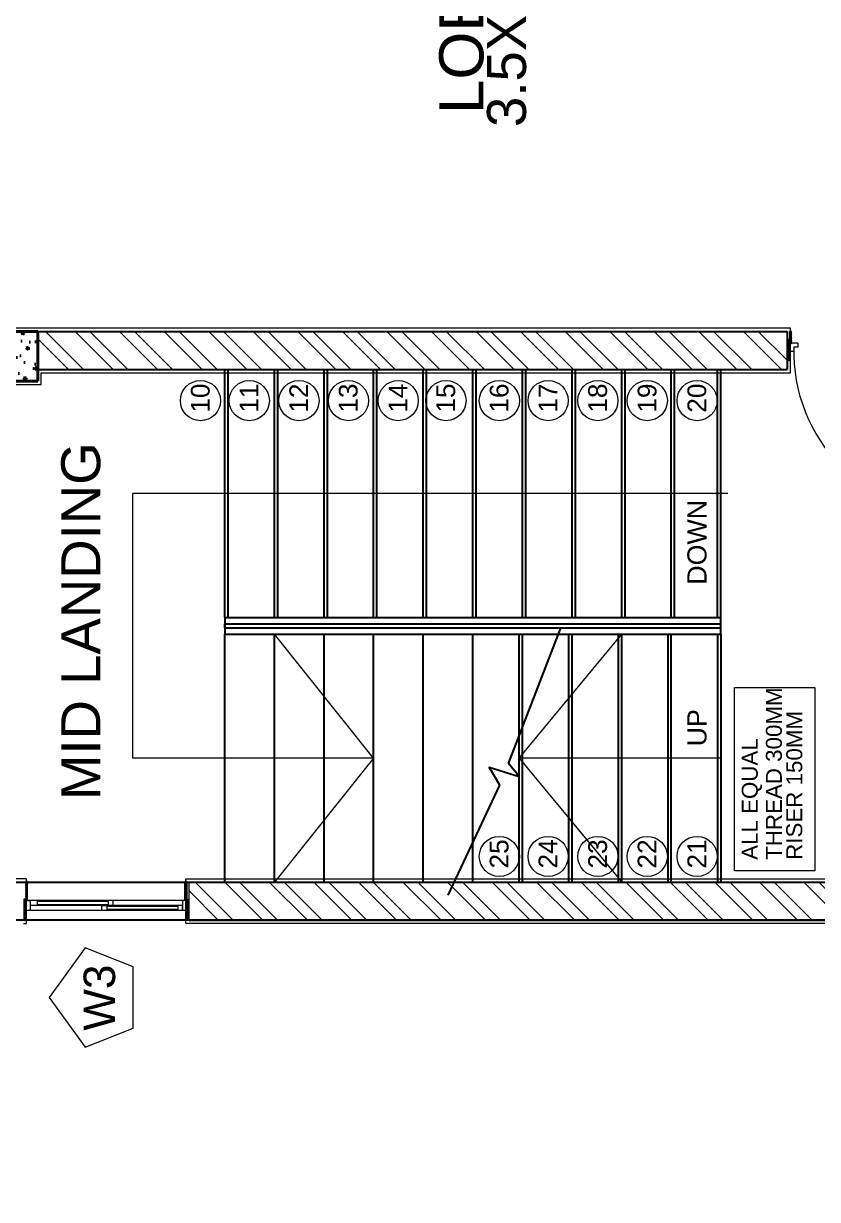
# Model space of a CAD drawing. Header units: millimetres. Extents: x 90 to 321, y 179 to 304.
# Drawn here: x 118.9 to 123.7, y 215.95 to 223.06 of the extents above; entities that cross this region are included whole.
import ezdxf

# ---------------------------------------------------------------- set-up
doc = ezdxf.new("R2010")
doc.units = ezdxf.units.MM
doc.linetypes.add('DASHED2', pattern=[9.525, 6.35, -3.175])
doc.linetypes.add('HIDDEN2', pattern=[4.7625, 3.175, -1.5875])
for name, color, linetype, lineweight in [('COLUMN', 7, 'Continuous', 40), ('DOOR', 7, 'Continuous', 20), ('HATCH', 250, 'Continuous', 13), ('LEVEL', 251, 'Continuous', 13), ('NAMES', 252, 'Continuous', 15), ('PLASTER', 252, 'Continuous', 15)]:
    doc.layers.add(name, color=color, linetype=linetype, lineweight=lineweight)
doc.styles.get("Standard").update_dxf_attribs({"font": 'arial.ttf'})
pattern_1 = [(135, (194.2038, -317.71355), (-0.13470384, -0.13470384), []), (135, (194.2038, -317.62375), (-0.13470384, -0.13470384), [])]

msp = doc.modelspace()

# ---------------------------------------------------------------- hatches: boundary and pattern name
h = msp.add_hatch()
h.set_pattern_fill('ANSI31', color=256, scale=0.002)
h.set_pattern_definition([(45, (-74.0292927, 144.786977), (-0.00449012806, 0.00449012806), [])])
h.paths.add_polyline_path([(123.53438, 221.02764, -1), (123.52238, 221.02764), (123.52238, 221.14816), (123.53438, 221.14816)])
h.paths.add_polyline_path([(123.54638, 221.12638), (123.53438, 221.12638), (123.53438, 221.19754), (123.54638, 221.19754)])
h.paths.add_polyline_path([(124.60282, 221.12638), (124.59082, 221.12638), (124.59082, 221.19754), (124.60282, 221.19754)])
h.paths.add_polyline_path([(124.61482, 221.02764, -1), (124.60282, 221.02764), (124.60282, 221.14816), (124.61482, 221.14816)])
at = {"layer": 'COLUMN'}
h = msp.add_hatch(dxfattribs=at)
h.set_pattern_fill('AR-CONC', color=256, scale=0.001, angle=90)
h.set_pattern_definition([(140, (137.233, 148.8214), (0.0159391, 0.18218467), [0.01905, -0.20955]), (85, (137.233, 148.8214), (-0.19105685, -0.0352434), [0.01524, -0.1676406]), (190.45144, (137.23433, 148.83658), (-0.17511775, 0.14694125), [0.01619, -0.17809024]), (136.1842, (137.1822, 148.8214), (0.0420423, 0.27107904), [0.028575, -0.314325]), (186.63556, (137.1857, 148.84399), (-0.2474261, 0.2374041), [0.024285, -0.2671356]), (81.18415, (137.1822, 148.8214), (-0.2474261, 0.2374041), [0.02286, -0.2514597]), (111, (137.1949, 148.8468), (0.1022652, 0.1516144), [0.01905, -0.20955]), (56, (137.1949, 148.8468), (-0.18418797, 0.06180203), [0.01524, -0.16764]), (161.45145, (137.20342, 148.85943), (-0.08192277, 0.2134164), [0.01619, -0.17808994]), (127.5, (137.233, 148.821397), (-0.08455504, 0.003088603), [0, -0.165608, 0, -0.17018, 0, -0.168275]), (97.5, (137.233, 148.8214), (-0.10018057, 0.06681966), [0, -0.097028, 0, -0.161798, 0, -0.064135]), (57.5, (137.233, 148.764755), (0.005728744, 0.135590595), [0, -0.0635, 0, -0.19812, 0, -0.26289]), (47.5, (137.233, 148.73935), (-0.0254265, 0.14812918), [0, -0.08255, 0, -0.131572, 0, -0.18669])])
h.paths.add_polyline_path([(118.3886, 221.19754), (118.3886, 220.89754), (118.9886, 220.89754), (118.9886, 221.19754)])
at = {"layer": 'DOOR'}
h = msp.add_hatch(dxfattribs=at)
h.set_pattern_fill('ANSI31', color=256, scale=0.001, angle=180)
h.set_pattern_definition([(225, (274.9791948, 295.9192323), (0.00224506403, -0.00224506403), [])])
h.paths.add_polyline_path([(119.88821, 217.64461, 1), (119.90021, 217.64461), (119.90021, 217.76512), (119.88821, 217.76512)])
h.paths.add_polyline_path([(119.88821, 217.86731, 1), (119.87621, 217.86731), (119.87621, 217.75596), (119.88821, 217.75596)])
h.paths.add_polyline_path([(118.90235, 217.64461, 1), (118.91435, 217.64461), (118.91435, 217.76512), (118.90235, 217.76512)])
h.paths.add_polyline_path([(118.92635, 217.86731, 1), (118.91435, 217.86731), (118.91435, 217.75596), (118.92635, 217.75596)])
at = {"layer": 'HATCH'}
h = msp.add_hatch(dxfattribs=at)
h.set_pattern_fill('ANSI32', color=256, scale=0.02, angle=90)
h.set_pattern_definition(pattern_1)
h.paths.add_polyline_path([(119.90235, 217.86754), (119.90235, 217.63754), (124.2486, 217.63754), (124.2486, 217.86754)])
h.paths.add_polyline_path([(124.6186, 217.63754), (124.6186, 210.71215), (124.8486, 210.71215), (124.8486, 212.84215), (125.1486, 212.84215), (125.1486, 213.07215), (124.8486, 213.07215), (124.84857, 214.41215), (125.1486, 214.41211), (125.1486, 214.64211), (124.8486, 214.64215), (124.8486, 216.84215), (125.20942, 216.84215), (126.0486, 216.84197), (126.0486, 216.77239), (126.1686, 216.77239), (126.1686, 216.96197), (124.8486, 216.96215), (124.8486, 217.63754)])
h.paths.add_polyline_path([(126.0486, 215.97239), (126.0486, 214.64197), (125.7486, 214.64202), (125.7486, 214.41202), (125.9386, 214.41199), (125.9386, 213.07215), (125.7486, 213.07215), (125.7486, 212.84215), (126.0486, 212.84215), (126.04883, 212.77184), (126.1686, 212.77184), (126.1686, 215.97239), (126.05583, 215.97239)], flags=17)
h.paths.add_polyline_path([(127.2886, 213.76215), (127.2886, 215.78203), (127.1686, 215.78203), (127.1686, 213.64215), (129.1686, 213.64215), (129.1686, 212.92715), (129.3986, 212.92715), (129.3986, 213.53215), (129.7986, 213.53215), (129.7986, 213.76215)])
h.paths.add_polyline_path([(130.1686, 214.56794), (130.1686, 213.79372), (130.3986, 213.79372), (130.3986, 214.56794)])
h.paths.add_polyline_path([(130.1686, 216.84215), (130.1686, 216.06794), (130.3986, 216.06794), (130.3986, 216.84215)])
h.paths.add_polyline_path([(127.2886, 216.96215), (127.2886, 217.36215), (127.2886, 217.45927), (127.1686, 217.45927), (127.1686, 216.84215), (127.1686, 216.78203), (127.2886, 216.78203), (127.2886, 216.81203), (127.2886, 216.84215), (127.33265, 216.84215), (129.7986, 216.84215), (129.7986, 216.96215)])
h.paths.add_polyline_path([(130.1686, 217.68108), (130.1686, 217.14215), (130.3986, 217.14215), (130.3986, 217.68108)])
h.paths.add_polyline_path([(130.1686, 219.45215), (129.3986, 219.45215), (129.3986, 219.97471), (129.1686, 219.97471), (129.1686, 219.34215), (127.1686, 219.34215), (127.1686, 218.45927), (127.2886, 218.45927), (127.2886, 219.22215), (129.1686, 219.22215), (130.1686, 219.22215), (130.1686, 218.68322), (130.3986, 218.68322), (130.3986, 219.34215), (130.3986, 219.45215)])
h.paths.add_polyline_path([(129.1686, 211.42715), (129.1686, 210.71215), (129.3986, 210.71215), (129.3986, 211.42715)])
h.paths.add_polyline_path([(126.1686, 210.64215), (126.1686, 211.97184), (126.05583, 211.97184), (126.0486, 210.64215), (125.2186, 210.64215), (125.2186, 210.41215), (128.7986, 210.41215), (128.7986, 210.64215)])
h.paths.add_polyline_path([(124.6186, 220.59754), (124.6186, 217.93754), (124.8486, 217.93754), (124.8486, 220.59754)])
h.paths.add_polyline_path([(124.6186, 221.74233), (124.6186, 221.19754), (124.8486, 221.19754), (124.8486, 221.74233)])
h.paths.add_polyline_path([(129.3986, 223.07215), (129.3986, 222.84238), (130.3986, 222.84238), (130.3986, 223.07215)])
h.paths.add_polyline_path([(127.2886, 226.69238), (127.2886, 227.45526), (127.1686, 227.45526), (127.1686, 226.57238), (129.1686, 226.57238), (129.1686, 225.93982), (129.3986, 225.93982), (129.3986, 226.46238), (129.7986, 226.46238), (129.7986, 226.69238), (129.1686, 226.69238)])
h.paths.add_polyline_path([(129.1686, 223.73982), (129.1686, 223.10727), (129.3986, 223.10727), (129.3986, 223.73982)])
h.paths.add_polyline_path([(129.1686, 222.80727), (129.1686, 222.17471), (129.3986, 222.17471), (129.3986, 222.80727)])
h.paths.add_polyline_path([(124.6186, 223.07233), (124.6186, 222.84233), (124.8486, 222.84233), (128.7986, 222.84216), (128.7986, 223.07238)])
h.paths.add_polyline_path([(124.6186, 228.50763), (124.6186, 225.31896), (124.8486, 225.31896), (124.8486, 228.50763)])
h.paths.add_polyline_path([(124.6186, 224.71896), (124.6186, 224.17233), (124.8486, 224.17233), (124.8486, 224.71896)])
h = msp.add_hatch(dxfattribs=at)
h.set_pattern_fill('ANSI32', color=256, scale=0.02, angle=90)
h.set_pattern_definition(pattern_1)
h.paths.add_polyline_path([(118.9886, 221.19754), (118.9886, 220.96754), (123.5186, 220.96754), (123.5186, 221.19754)])
at = {"layer": 'LEVEL'}
h = msp.add_hatch(dxfattribs=at)
h.set_pattern_fill('ANSI31', color=256, scale=0.02, angle=90)
h.set_pattern_definition([(135, (194.2038, -317.713555), (-0.0449012806, -0.0449012806), [])])
h.paths.add_polyline_path([(113.06788, 222.82754), (113.06788, 219.46766), (113.43788, 219.46766), (113.83788, 219.46766), (113.83788, 219.99677), (113.8663, 219.99677), (113.8663, 222.16849), (113.85369, 222.16849), (113.84495, 222.16849, -1), (113.84495, 222.18049), (113.83788, 222.18263), (113.83788, 222.82754)])
h.paths.add_polyline_path([(113.64765, 220.36096), (113.64765, 219.7347), (113.18603, 219.7347), (113.18603, 220.36096)], flags=16)
h.paths.add_polyline_path([(113.06788, 226.44754), (113.06788, 223.08766), (113.83788, 223.08766), (113.83788, 223.1076), (113.83788, 223.73257), (113.84495, 223.73471, -1), (113.84495, 223.74671), (113.8663, 223.74671), (113.8663, 225.91843), (113.84495, 225.91843, -1), (113.84495, 225.93043), (113.83788, 225.93257), (113.83788, 226.44754)])
h.paths.add_polyline_path([(113.64203, 224.02088), (113.64203, 223.39461), (113.18041, 223.39461), (113.18041, 224.02088)], flags=16)
h.paths.add_polyline_path([(129.7986, 213.49372), (129.7986, 213.53215), (129.3986, 213.53215), (129.3986, 212.92715), (129.39153, 212.92501, -1), (129.39153, 212.91301), (129.37018, 212.91301), (129.37018, 212.88301), (129.37018, 211.44129), (129.39153, 211.44129, -1), (129.39153, 211.42929), (129.3986, 211.42715), (129.3986, 210.64215), (130.1686, 210.64215), (130.1686, 213.49372)])
h.paths.add_polyline_path([(130.03662, 211.3955), (130.03662, 210.76923), (129.57501, 210.76923), (129.57501, 211.3955)], flags=16)
h.paths.add_polyline_path([(129.3986, 222.84238), (129.3986, 222.80727), (129.3986, 222.17471), (129.39153, 222.17257, -1), (129.39153, 222.16057), (129.37018, 222.16057), (129.37018, 219.98885), (129.39153, 219.98885, -0.4142136), (129.39753, 219.98285), (129.3986, 220.04727), (129.3986, 219.45215), (130.1686, 219.45215), (130.1686, 222.84238)])
h.paths.add_polyline_path([(130.03135, 220.26458), (130.03135, 219.63831), (129.56973, 219.63831), (129.56973, 220.26458)], flags=16)
h.paths.add_polyline_path([(129.7986, 226.46238), (129.3986, 226.46238), (129.3986, 225.93982), (129.39153, 225.93769, -1), (129.39153, 225.92569), (129.37018, 225.92569), (129.37018, 223.75396), (129.39153, 223.75396, -1), (129.39153, 223.74196), (129.3986, 223.73982), (129.3986, 223.07215), (130.1686, 223.07215), (130.1686, 226.46238)])
h.paths.add_polyline_path([(130.04238, 223.95483), (130.04238, 223.32856), (129.58076, 223.32856), (129.58076, 223.95483)], flags=16)
h.paths.add_polyline_path([(129.3986, 235.27238), (129.3986, 235.20238), (129.3986, 234.48738), (129.39153, 234.48524, -1), (129.39153, 234.47324), (129.37018, 234.47324), (129.37018, 233.00152), (129.38279, 233.00152), (129.39153, 233.00152, -1), (129.39153, 232.98952), (129.3986, 232.98738), (129.3986, 232.38238), (129.7986, 232.38238), (129.7986, 232.42256), (130.1686, 232.42256), (130.1686, 235.27238)])
h.paths.add_polyline_path([(130.01513, 233.18982), (130.01513, 232.56356), (129.55352, 232.56356), (129.55352, 233.18982)], flags=16)
h.paths.add_polyline_path([(129.96485, 232.87086), (129.96485, 233.17453), (129.81567, 233.17453), (129.81567, 232.87086)], flags=8)
h.paths.add_polyline_path([(129.96485, 232.59132), (129.96485, 232.88751), (129.81567, 232.88751), (129.81567, 232.59132)], flags=8)
h.paths.add_polyline_path([(129.74505, 232.87272), (129.74505, 233.19725), (129.6002, 233.19725), (129.6002, 232.87272)], flags=24)
h.paths.add_polyline_path([(129.74505, 232.63673), (129.74505, 232.84181), (129.6002, 232.84181), (129.6002, 232.63673)], flags=8)
h.paths.add_polyline_path([(129.91719, 233.29158), (129.91719, 234.39086), (129.68001, 234.39086), (129.68001, 233.29158)], flags=24)

# ---------------------------------------------------------------- linework, layer by layer
for p, q in [((118.6186, 221.19754), (123.5186, 221.19754)), ((123.5186, 221.19754), (123.5186, 220.96754)), ((118.9886, 220.96754), (123.5186, 220.96754)), ((120.1186, 219.46754), (120.1186, 220.96754)), ((120.4186, 219.46754), (120.4186, 220.96754)), ((120.7186, 219.46754), (120.7186, 220.96754)), ((121.0186, 219.46754), (121.0186, 220.96754)), ((121.3186, 219.46754), (121.3186, 220.96754)), ((121.6186, 219.46754), (121.6186, 220.96754)), ((121.9186, 219.46754), (121.9186, 220.96754)), ((122.2186, 219.46754), (122.2186, 220.96754)), ((122.5186, 219.46754), (122.5186, 220.96754)), ((122.8186, 219.46754), (122.8186, 220.96754)), ((123.0986, 219.46754), (123.0986, 220.96754)), ((120.1186, 219.46754), (123.1186, 219.46754)), ((120.1186, 219.46754), (120.1186, 219.36754)), ((123.1186, 219.36754), (123.1186, 219.46754)), ((120.1186, 219.40504), (120.1186, 219.43004)), ((120.1186, 219.43004), (123.1186, 219.43004)), ((120.1186, 219.40504), (123.1186, 219.40504)), ((121.83356, 218.58475), (122.14754, 219.39942)), ((120.1186, 219.36754), (123.1186, 219.36754)), ((121.9186, 217.86754), (121.9186, 219.36754)), ((122.2186, 217.86754), (122.2186, 219.36754)), ((122.5186, 217.86754), (122.5186, 219.36754)), ((122.8186, 217.86754), (122.8186, 219.36754)), ((123.1186, 219.36754), (123.1186, 217.86754)), ((121.78202, 218.45411), (121.71763, 218.56191)), ((121.71763, 218.56191), (121.89818, 218.50672)), ((121.89818, 218.50672), (121.83356, 218.58475)), ((121.4687, 217.78798), (121.78202, 218.45411)), ((118.6886, 217.86754), (124.2486, 217.86754)), ((119.90235, 217.63754), (124.6186, 217.63754))]:
    msp.add_line(p, q)
at = {"linetype": 'HIDDEN2'}
for p, q in [((120.1386, 219.46754), (120.1386, 220.96754)), ((120.4386, 219.46754), (120.4386, 220.96754)), ((120.7386, 219.46754), (120.7386, 220.96754)), ((121.0386, 219.46754), (121.0386, 220.96754)), ((121.3386, 219.46754), (121.3386, 220.96754)), ((121.6386, 219.46754), (121.6386, 220.96754)), ((121.9386, 219.46754), (121.9386, 220.96754)), ((122.2386, 219.46754), (122.2386, 220.96754)), ((122.5386, 219.46754), (122.5386, 220.96754)), ((122.8386, 219.46754), (122.8386, 220.96754)), ((123.1186, 219.46754), (123.1186, 220.96754)), ((121.8986, 217.86754), (121.8986, 219.36754)), ((122.1986, 217.86754), (122.1986, 219.36754)), ((122.4986, 217.86754), (122.4986, 219.36754)), ((122.7986, 217.86754), (122.7986, 219.36754)), ((123.0986, 219.36754), (123.0986, 217.86754))]:
    msp.add_line(p, q, dxfattribs=at)
at = {"linetype": 'DASHED2'}
for p, q in [((120.1186, 217.86754), (120.1186, 219.36754)), ((120.4186, 217.86754), (120.4186, 219.36754)), ((120.7186, 217.86754), (120.7186, 219.36754)), ((121.0186, 217.86754), (121.0186, 219.36754)), ((121.3186, 217.86754), (121.3186, 219.36754)), ((121.6186, 217.86754), (121.6186, 219.36754))]:
    msp.add_line(p, q, dxfattribs=at)
at = {"color": 2, "true_color": 0xf1eb1f}
msp.add_lwpolyline([(112.83788, 232.42256), (117.29788, 232.42256), (117.29788, 230.03722), (118.6186, 230.03722), (118.6186, 227.09688), (122.8486, 227.10789), (122.8486, 224.94896), (124.6186, 224.94896), (124.6186, 235.50256), (130.3986, 235.50238), (130.3986, 210.41215), (124.6186, 210.41215), (124.6186, 217.63754), (118.6186, 217.63754), (118.6186, 215.8581), (117.29788, 215.8581), (117.29788, 213.49372), (112.83788, 213.49372), (112.83788, 232.42256)], dxfattribs=at)
at = {"layer": 'COLUMN'}
for p, q in [((118.9886, 221.19754), (118.3886, 221.19754)), ((118.9886, 220.89754), (118.9886, 221.19754)), ((118.3886, 220.89754), (118.9886, 220.89754))]:
    msp.add_line(p, q, dxfattribs=at)
at = {"layer": 'DOOR'}
for p, q in [((123.534, 221.19754), (123.534, 221.02764)), ((123.546, 221.19754), (123.534, 221.19754)), ((123.546, 221.12638), (123.546, 221.19754)), ((123.522, 221.14816), (123.522, 221.02764)), ((123.534, 221.14816), (123.522, 221.14816)), ((123.584, 221.12638), (123.534, 221.12638)), ((123.534, 221.12638), (123.546, 221.12638)), ((123.584, 221.10138), (123.559, 221.10138)), ((123.559, 221.10138), (123.559, 221.07638)), ((123.584, 221.12638), (123.584, 221.10138)), ((123.559, 221.07638), (123.534, 221.07638)), ((118.91435, 217.86731), (118.91435, 217.64461)), ((118.92635, 217.75596), (118.92635, 217.86731)), ((119.87621, 217.75596), (119.87621, 217.86731)), ((119.88821, 217.86731), (119.88821, 217.64461)), ((119.90235, 217.63754), (119.90235, 217.86754)), ((118.90235, 217.76512), (118.90235, 217.64461)), ((118.91435, 217.76512), (118.90235, 217.76512)), ((118.94435, 217.75596), (118.91435, 217.75596)), ((118.91435, 217.75596), (118.94435, 217.75596)), ((118.91435, 217.74335), (118.91435, 217.65335)), ((118.94435, 217.69596), (118.94435, 217.75596)), ((119.88821, 217.75596), (118.94435, 217.75596)), ((118.94435, 217.72596), (118.94435, 217.75596)), ((119.4157, 217.75096), (118.9863, 217.75096)), ((118.9863, 217.73096), (118.9863, 217.75096)), ((118.99513, 217.75596), (118.99513, 217.75096)), ((119.44291, 217.75596), (119.40291, 217.75596)), ((119.40291, 217.75596), (119.40291, 217.75096)), ((119.4157, 217.73096), (119.4157, 217.75096)), ((119.44291, 217.72596), (119.44291, 217.75596)), ((119.86321, 217.75596), (119.86321, 217.69596)), ((119.88821, 217.76512), (119.90021, 217.76512)), ((119.88821, 217.75596), (119.88821, 217.66596)), ((119.90021, 217.76512), (119.90021, 217.64461)), ((119.88821, 217.69596), (118.91435, 217.69596)), ((119.86321, 217.72596), (118.94435, 217.72596)), ((119.36321, 217.72596), (118.94435, 217.72596)), ((119.4157, 217.73096), (118.9863, 217.73096)), ((118.99513, 217.73096), (118.99513, 217.72596)), ((119.86321, 217.69596), (119.36321, 217.69596)), ((119.37543, 217.69596), (119.37543, 217.72596)), ((119.37543, 217.72596), (119.41543, 217.72596)), ((119.40291, 217.73096), (119.40291, 217.72596)), ((119.83601, 217.72096), (119.4066, 217.72096)), ((119.4066, 217.70096), (119.4066, 217.72096)), ((119.83601, 217.70096), (119.4066, 217.70096)), ((119.41543, 217.72596), (119.41543, 217.72096)), ((119.41543, 217.70096), (119.41543, 217.69596)), ((119.42249, 217.72596), (119.44249, 217.72596)), ((119.86321, 217.69596), (119.81321, 217.69596)), ((119.86321, 217.72596), (119.82321, 217.72596)), ((119.82321, 217.72596), (119.82321, 217.72096)), ((119.82321, 217.70096), (119.82321, 217.69596)), ((119.83601, 217.70096), (119.83601, 217.72096)), ((119.86321, 217.72596), (119.84321, 217.72596)), ((119.86321, 217.69596), (119.86321, 217.72596))]:
    msp.add_line(p, q, dxfattribs=at)
at = {"layer": 'DOOR', "linetype": 'DASHED2'}
msp.add_arc((124.55282, 221.07712), 0.99374, 178.60117, 270, dxfattribs=at)
at = {"layer": 'DOOR'}
for centre, start, end in [((123.528, 221.02764), 180, 0), ((118.92035, 217.86731), 0, 180), ((119.88221, 217.86731), 0, 180), ((118.90835, 217.64461), 180, 0), ((119.89421, 217.64461), 180, 0)]:
    msp.add_arc(centre, 0.006, start, end, dxfattribs=at)
at = {"layer": 'LEVEL'}
for p, q in [((123.16128, 220.21754), (119.55941, 220.21754)), ((119.55941, 220.21754), (119.55941, 218.61754)), ((121.0186, 218.61754), (120.4186, 219.36754)), ((121.8986, 218.61754), (122.5186, 219.36754)), ((121.0186, 218.61754), (119.55941, 218.61754)), ((121.0186, 218.61754), (120.4186, 217.86754)), ((122.2186, 218.61754), (121.8986, 218.61754)), ((121.8986, 218.61754), (122.5186, 217.86754)), ((123.1186, 218.61754), (122.2186, 218.61754))]:
    msp.add_line(p, q, dxfattribs=at)
for points in [[(123.20091, 217.93538), (123.20091, 219.04527), (123.68575, 219.04527), (123.68575, 217.93538)], [(119.05668, 217.16962), (119.27436, 216.87001), (119.56356, 216.98445), (119.56356, 217.35479), (119.27436, 217.46923)]]:
    msp.add_lwpolyline(points, close=True, dxfattribs=at)
for centre in [(119.97139, 220.77904), (120.26657, 220.77904), (120.56707, 220.77904), (120.86594, 220.77904), (121.16706, 220.77904), (121.45592, 220.77904), (121.77862, 220.77904), (122.0738, 220.77904), (122.3743, 220.77904), (122.67317, 220.77904), (122.9743, 220.77904), (121.77862, 218.02272), (122.0738, 218.02272), (122.3743, 218.02272), (122.67317, 218.02272), (122.9743, 218.02272)]:
    msp.add_circle(centre, 0.12135, dxfattribs=at)
at = {"layer": 'PLASTER'}
for p, q in [((123.5386, 221.21754), (118.6386, 221.21754)), ((123.5386, 221.19754), (123.5386, 221.21754)), ((123.5386, 220.94754), (123.5386, 221.19754)), ((119.0086, 220.87754), (119.0086, 220.94754)), ((119.0086, 220.94754), (123.5186, 220.94754)), ((123.5186, 220.94754), (123.5386, 220.94754)), ((118.6386, 220.87754), (118.9886, 220.87754)), ((118.9886, 220.87754), (119.0086, 220.87754)), ((118.92021, 217.88754), (118.6886, 217.88754)), ((118.92021, 217.86754), (118.92021, 217.88754)), ((119.88235, 217.86754), (119.88235, 217.88754)), ((119.88235, 217.88754), (124.2486, 217.88754)), ((118.92021, 217.61754), (118.92021, 217.86754)), ((119.88235, 217.61754), (119.88235, 217.86754)), ((118.90021, 217.61754), (118.92021, 217.61754)), ((119.90235, 217.61754), (119.88235, 217.61754)), ((124.5986, 217.61754), (119.90235, 217.61754))]:
    msp.add_line(p, q, dxfattribs=at)

# ---------------------------------------------------------------- texts
for s, height, p in [('3.5X6.0M', 0.236134, (121.9401, 222.43362)), ('MID LANDING', 0.2361339, (119.36548, 218.36382))]:
    msp.add_text(s, height=height, rotation=90).set_placement(p)
at = {"layer": 'LEVEL'}
for s, height, p in [('10', 0.113387, (120.02665, 220.70617)), ('11', 0.113387, (120.32183, 220.70617)), ('12', 0.113387, (120.62233, 220.70617)), ('13', 0.113387, (120.9212, 220.70617)), ('14', 0.113387, (121.22232, 220.70617)), ('15', 0.113387, (121.51119, 220.70617)), ('16', 0.113387, (121.83389, 220.70617)), ('17', 0.113387, (122.12907, 220.70617)), ('18', 0.113387, (122.42957, 220.70617)), ('19', 0.113387, (122.72844, 220.70617)), ('20', 0.113387, (123.02956, 220.70617)), ('DOWN', 0.115957, (123.03171, 219.66582)), ('THREAD 300MM', 0.0966774, (123.48696, 218.00191)), ('UP', 0.115957, (123.03171, 218.68824)), ('RISER 150MM', 0.0966774, (123.61041, 218.00191)), ('ALL EQUAL', 0.096677, (123.34124, 218.00191)), ('25', 0.113387, (121.83389, 217.94985)), ('24', 0.113387, (122.12907, 217.94985)), ('23', 0.113387, (122.42957, 217.94985)), ('22', 0.113387, (122.72844, 217.94985)), ('21', 0.113387, (123.02956, 217.94985)), ('W3', 0.190761, (119.45537, 216.96917))]:
    msp.add_text(s, height=height, rotation=90, dxfattribs=at).set_placement(p)
at = {"layer": 'NAMES'}
msp.add_text('LOBBY', height=0.267407, rotation=90, dxfattribs=at).set_placement((121.68223, 222.51239))

doc.saveas('drawing.dxf')
